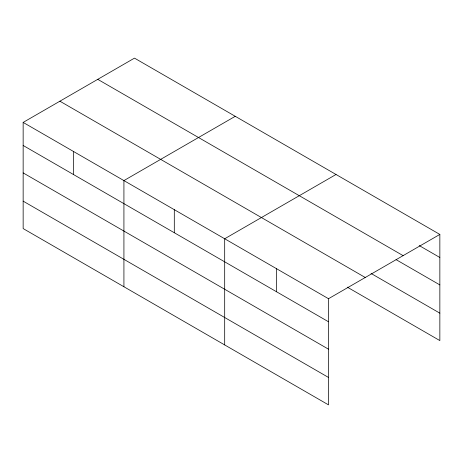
<?xml version="1.0" encoding="UTF-8"?>
<svg xmlns="http://www.w3.org/2000/svg" width="463" height="463" viewBox="0 0 463 463"><rect width="100%" height="100%" fill="white"/><g stroke="black" fill="none" stroke-linecap="round" stroke-linejoin="round"><path stroke-width="0.69" d="M23.15 122.411L328.51 298.71L328.51 404.87L23.15 228.572L23.15 122.411L134.49 58.13L439.85 234.428L439.85 340.589L347.285 287.147M235.256 116.306L123.922 180.587L123.922 286.753M336.028 174.487L224.688 238.763L224.688 344.929M328.51 298.71L439.85 234.428M419.212 245.569L439.85 257.486M97.745 79.341L403.111 255.64M396.068 259.633L439.85 284.913M371.054 273.448L439.85 313.167M59.889 101.194L365.255 277.493M23.15 145.469L328.51 321.768M23.15 172.896L328.51 349.195M23.15 201.15L328.51 377.449M276.602 268.737L276.602 291.8M174.302 209.675L174.302 232.739M73.536 151.499L73.536 174.563"/></g></svg>
